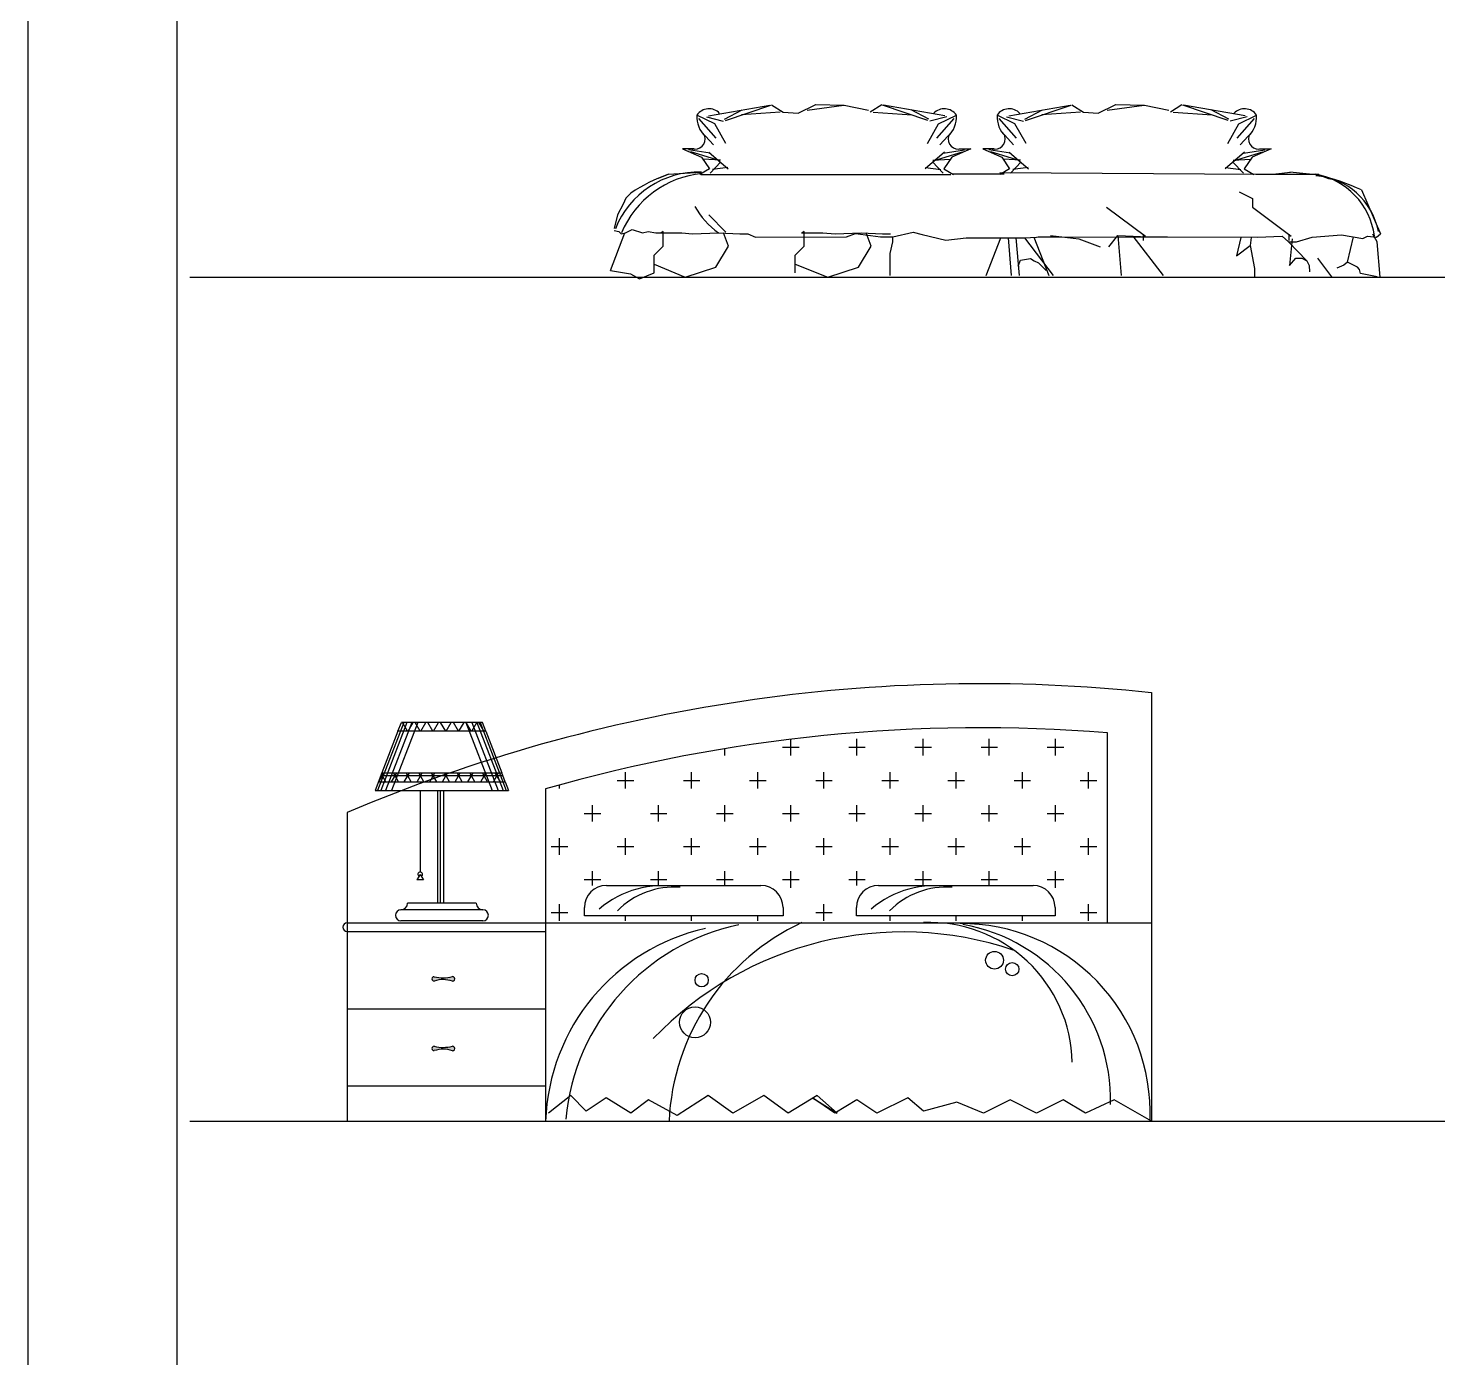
# Model space of a CAD drawing. Header units: inches. Extents: x 15.4 to 57.9, y 9.9 to 34.7.
# Drawn here: x 15.418 to 18.615, y 15.931 to 18.947 of the extents above; entities that cross this region are included whole.
import ezdxf

# ---------------------------------------------------------------- set-up
doc = ezdxf.new("R2010")
doc.units = ezdxf.units.IN
doc.header["$MEASUREMENT"] = 0
for name, color, linetype in [('02', 2, 'Continuous'), ('1', 1, 'Continuous'), ('8', 8, 'Continuous'), ('kadrbm', 4, 'Continuous')]:
    doc.layers.add(name, color=color, linetype=linetype)

# ---------------------------------------------------------------- blocks, each defined once
blk = doc.blocks.new('kadrbm')
at = {"layer": 'kadrbm', "color": 4}
blk.add_lwpolyline([(0, 0), (0, 24.7972), (21, 24.7972), (21, 0), (0, 0)], close=True, dxfattribs=at)
blk.add_lwpolyline([(20.6631, 0.3257), (20.6631, 24.4603), (0.3369, 24.4603), (0.3369, 0.3257), (20.6631, 0.3257)], dxfattribs=at)

msp = doc.modelspace()

# ---------------------------------------------------------------- hatches: boundary and pattern name
at = {"layer": '8'}
for points in [[(16.3797, 16.7856, 1.036959), (16.3797, 16.7961, -0.124153), (16.3384, 16.7959, 1.027339), (16.3384, 16.786, -0.168982)], [(16.3797, 16.6277, 1.036959), (16.3797, 16.6382, -0.124153), (16.3384, 16.638, 1.027339), (16.3384, 16.6281, -0.168982)]]:
    msp.add_hatch(color=256, dxfattribs=at).paths.add_polyline_path(points)

# ---------------------------------------------------------------- linework, layer by layer
at = {"layer": '02'}
for p, q in [((16.9604, 18.7481), (17.0999, 18.7725)), ((16.9988, 18.7379), (17.1017, 18.7725)), ((17.1036, 18.7734), (17.1298, 18.7566)), ((17.1635, 18.7547), (17.2037, 18.7743)), ((17.1841, 18.7612), (17.2674, 18.7725)), ((17.2037, 18.7743), (17.2683, 18.7725)), ((17.2683, 18.7725), (17.3235, 18.7612)), ((17.3533, 18.7734), (17.3271, 18.7566)), ((17.4581, 18.7379), (17.3552, 18.7725)), ((17.4965, 18.7481), (17.3571, 18.7725)), ((17.6414, 18.7481), (17.7808, 18.7725)), ((17.6797, 18.7379), (17.7827, 18.7725)), ((17.7845, 18.7734), (17.8107, 18.7566)), ((17.8444, 18.7547), (17.8847, 18.7743)), ((17.865, 18.7612), (17.9483, 18.7725)), ((17.8847, 18.7743), (17.9492, 18.7725)), ((17.9492, 18.7725), (18.0044, 18.7612)), ((18.0342, 18.7734), (18.008, 18.7566)), ((18.139, 18.7379), (18.0361, 18.7725)), ((18.1774, 18.7481), (18.038, 18.7725)), ((16.9745, 18.7304), (16.9342, 18.75)), ((16.9782, 18.6976), (16.9389, 18.7425)), ((16.9558, 18.7463), (16.9941, 18.736)), ((16.9969, 18.7407), (17.0372, 18.7622)), ((17.1233, 18.7566), (17.0353, 18.7509)), ((17.1298, 18.7566), (17.1635, 18.7547)), ((17.3337, 18.7566), (17.4216, 18.7509)), ((17.46, 18.7407), (17.4198, 18.7622)), ((17.5012, 18.7463), (17.4628, 18.736)), ((17.4787, 18.6976), (17.518, 18.7425)), ((17.4824, 18.7304), (17.5227, 18.75)), ((17.6554, 18.7304), (17.6152, 18.75)), ((17.6591, 18.6976), (17.6198, 18.7425)), ((17.6367, 18.7463), (17.6751, 18.736)), ((17.6779, 18.7407), (17.7181, 18.7622)), ((17.8042, 18.7566), (17.7162, 18.7509)), ((17.8107, 18.7566), (17.8444, 18.7547)), ((18.0146, 18.7566), (18.1026, 18.7509)), ((18.1409, 18.7407), (18.1007, 18.7622)), ((18.1821, 18.7463), (18.1437, 18.736)), ((18.1596, 18.6976), (18.1989, 18.7425)), ((18.1634, 18.7304), (18.2036, 18.75)), ((16.9717, 18.6827), (16.9445, 18.7117)), ((16.9997, 18.6855), (16.9745, 18.7304)), ((17.4572, 18.6855), (17.4824, 18.7304)), ((17.4853, 18.6827), (17.5124, 18.7117)), ((17.6526, 18.6827), (17.6255, 18.7117)), ((17.6807, 18.6855), (17.6554, 18.7304)), ((18.1381, 18.6855), (18.1634, 18.7304)), ((18.1662, 18.6827), (18.1933, 18.7117)), ((16.9277, 18.6733), (16.9015, 18.6733)), ((16.9015, 18.6733), (16.9445, 18.6546)), ((16.9642, 18.664), (16.9155, 18.6715)), ((17.4927, 18.664), (17.5414, 18.6715)), ((17.5554, 18.6733), (17.5124, 18.6546)), ((17.5292, 18.6733), (17.5554, 18.6733)), ((17.6086, 18.6733), (17.5824, 18.6733)), ((17.5824, 18.6733), (17.6255, 18.6546)), ((17.6451, 18.664), (17.5964, 18.6715)), ((18.1737, 18.664), (18.2223, 18.6715)), ((18.2364, 18.6733), (18.1933, 18.6546)), ((18.2102, 18.6733), (18.2364, 18.6733)), ((16.9866, 18.6462), (16.9202, 18.6668)), ((16.9445, 18.6546), (16.9624, 18.6284)), ((16.9876, 18.6481), (16.9483, 18.65)), ((16.9614, 18.6659), (17.0054, 18.6284)), ((16.9885, 18.6443), (16.9642, 18.6182)), ((17.4955, 18.6659), (17.4516, 18.6284)), ((17.4684, 18.6443), (17.4927, 18.6182)), ((17.4693, 18.6481), (17.5086, 18.65)), ((17.4703, 18.6462), (17.5367, 18.6668)), ((17.5124, 18.6546), (17.4945, 18.6284)), ((17.6676, 18.6462), (17.6011, 18.6668)), ((17.6255, 18.6546), (17.6434, 18.6284)), ((17.6685, 18.6481), (17.6292, 18.65)), ((17.6423, 18.6659), (17.6863, 18.6284)), ((17.6694, 18.6443), (17.6451, 18.6182)), ((18.1765, 18.6659), (18.1325, 18.6284)), ((18.1493, 18.6443), (18.1737, 18.6182)), ((18.1503, 18.6481), (18.1896, 18.65)), ((18.1512, 18.6462), (18.2177, 18.6668)), ((18.1933, 18.6546), (18.1754, 18.6284)), ((16.8472, 18.6071), (16.8695, 18.616)), ((16.8695, 18.616), (16.9432, 18.6205)), ((16.9624, 18.6284), (16.9408, 18.6154)), ((16.9429, 18.6152), (17.5102, 18.6152)), ((17.0044, 18.6313), (16.9698, 18.6266)), ((17.4525, 18.6313), (17.4871, 18.6266)), ((17.4945, 18.6284), (17.5161, 18.6154)), ((17.5134, 18.617), (17.6309, 18.617)), ((18.202, 18.6152), (17.6213, 18.619)), ((17.6434, 18.6284), (17.6217, 18.6154)), ((17.6853, 18.6313), (17.6507, 18.6266)), ((18.1334, 18.6313), (18.1681, 18.6266)), ((18.1754, 18.6284), (18.1971, 18.6154)), ((18.3444, 18.6151), (18.2017, 18.6151)), ((18.2403, 18.6163), (18.2804, 18.6206)), ((18.3455, 18.614), (18.279, 18.6208)), ((18.3678, 18.6051), (18.3455, 18.614)), ((18.1643, 18.5756), (18.194, 18.5608)), ((18.3901, 18.6007), (18.3678, 18.6051)), ((18.4417, 18.5803), (18.485, 18.4803)), ((16.7668, 18.5478), (16.7542, 18.5241)), ((16.7731, 18.5619), (16.7668, 18.5478)), ((16.7842, 18.5729), (16.7731, 18.5619)), ((18.194, 18.5608), (18.194, 18.5411)), ((16.7542, 18.5241), (16.7463, 18.4926)), ((16.961, 18.5238), (17.0001, 18.4847)), ((17.8632, 18.5411), (17.9513, 18.4753)), ((18.194, 18.5411), (18.282, 18.4753)), ((16.7384, 18.3975), (16.7706, 18.4827)), ((16.7468, 18.4883), (16.757, 18.4857)), ((16.757, 18.4857), (16.7621, 18.4806)), ((16.7621, 18.4806), (16.7723, 18.4832)), ((16.7723, 18.4832), (16.7877, 18.4908)), ((16.7877, 18.4908), (16.8107, 18.4832)), ((16.8107, 18.4832), (16.8235, 18.4857)), ((16.8235, 18.4857), (16.8414, 18.4832)), ((16.8414, 18.4832), (16.9002, 18.4832)), ((16.8577, 18.486), (16.8532, 18.4832)), ((16.8577, 18.4525), (16.8577, 18.486)), ((16.9002, 18.4832), (16.9242, 18.4806)), ((16.9242, 18.4806), (16.983, 18.4832)), ((16.983, 18.4832), (17.0316, 18.4806)), ((17.0061, 18.4525), (16.9943, 18.4826)), ((17.0316, 18.4806), (17.0495, 18.4806)), ((17.0495, 18.4806), (17.0674, 18.473)), ((17.1713, 18.4832), (17.2198, 18.4832)), ((17.1774, 18.486), (17.1729, 18.4832)), ((17.1774, 18.4525), (17.1774, 18.486)), ((17.2198, 18.4832), (17.248, 18.4806)), ((17.248, 18.4806), (17.3067, 18.4832)), ((17.2736, 18.4741), (17.2941, 18.4818)), ((17.2941, 18.4818), (17.3503, 18.4741)), ((17.3067, 18.4832), (17.3553, 18.4806)), ((17.3298, 18.4525), (17.3181, 18.4826)), ((17.3553, 18.4806), (17.3732, 18.4806)), ((17.3784, 18.4741), (17.4244, 18.4843)), ((17.4244, 18.4843), (17.4449, 18.4792)), ((17.4449, 18.4792), (17.4986, 18.4665)), ((17.9463, 18.4802), (17.9463, 18.4654)), ((18.277, 18.4802), (18.277, 18.4654)), ((18.4768, 18.4626), (18.4669, 18.4798)), ((18.4758, 18.473), (18.485, 18.4803)), ((16.8375, 18.4323), (16.8577, 18.4525)), ((16.9769, 18.4054), (17.0061, 18.4525)), ((17.0674, 18.473), (17.2736, 18.4741)), ((17.1572, 18.4323), (17.1774, 18.4525)), ((17.3007, 18.4054), (17.3298, 18.4525)), ((17.3503, 18.4741), (17.3784, 18.4741)), ((17.3781, 18.4628), (17.3715, 18.436)), ((17.3775, 18.4741), (17.3781, 18.4628)), ((17.4986, 18.4665), (17.5446, 18.4716)), ((17.5446, 18.4716), (17.6775, 18.4716)), ((17.5904, 18.3862), (17.6232, 18.4716)), ((17.6398, 18.4716), (17.6468, 18.3862)), ((17.6579, 18.4716), (17.6653, 18.3862)), ((17.6769, 18.4716), (17.7424, 18.3862)), ((17.6775, 18.4716), (17.7184, 18.4741)), ((17.698, 18.4728), (17.7327, 18.3862)), ((17.7084, 18.4741), (17.7519, 18.4741)), ((17.7363, 18.4767), (17.8002, 18.469)), ((17.7519, 18.4741), (18.2054, 18.473)), ((17.8002, 18.469), (17.8488, 18.4511)), ((17.8682, 18.4511), (17.8887, 18.4767)), ((17.8887, 18.4767), (17.8961, 18.3862)), ((17.8887, 18.4767), (17.9577, 18.4741)), ((17.9232, 18.4754), (17.9916, 18.3862)), ((17.9577, 18.4741), (18.0012, 18.4741)), ((18.1676, 18.472), (18.1581, 18.4308)), ((18.1581, 18.4308), (18.1891, 18.4543)), ((18.1911, 18.4726), (18.1891, 18.4543)), ((18.1891, 18.4543), (18.199, 18.4023)), ((18.1891, 18.4543), (18.1891, 18.4543)), ((18.2054, 18.473), (18.2616, 18.4755)), ((18.2616, 18.4755), (18.2762, 18.4628)), ((18.2762, 18.4628), (18.3177, 18.4196)), ((18.2762, 18.4628), (18.294, 18.4628)), ((18.2846, 18.4691), (18.278, 18.4085)), ((18.294, 18.4628), (18.3298, 18.473)), ((18.3298, 18.473), (18.3963, 18.4781)), ((18.3963, 18.4781), (18.4449, 18.4704)), ((18.4101, 18.4164), (18.4234, 18.4738)), ((18.4449, 18.4704), (18.4554, 18.4755)), ((18.4554, 18.4755), (18.4758, 18.473)), ((18.4835, 18.3825), (18.4768, 18.4626)), ((16.8375, 18.392), (16.8375, 18.4323)), ((17.1572, 18.392), (17.1572, 18.4323)), ((17.3715, 18.436), (17.3715, 18.3862)), ((17.6629, 18.4071), (17.6682, 18.4209)), ((17.6682, 18.4209), (17.6905, 18.4246)), ((17.6905, 18.4246), (17.6992, 18.4196)), ((17.6992, 18.4196), (17.7091, 18.4147)), ((18.278, 18.4085), (18.2928, 18.4258)), ((18.2928, 18.4258), (18.3065, 18.4258)), ((18.3065, 18.4258), (18.3177, 18.4196)), ((18.3177, 18.4196), (18.3226, 18.4085)), ((18.3745, 18.3831), (18.3422, 18.4253)), ((18.4101, 18.4164), (18.4012, 18.4098)), ((18.4324, 18.4053), (18.4101, 18.4164)), ((16.7384, 18.3975), (16.7837, 18.3898)), ((16.7837, 18.3898), (16.8039, 18.3786)), ((16.8039, 18.3786), (16.8375, 18.392)), ((16.8375, 18.4122), (16.9074, 18.3824)), ((16.9074, 18.3824), (16.9769, 18.4054)), ((17.1572, 18.4122), (17.2312, 18.3824)), ((17.2312, 18.3824), (17.3007, 18.4054)), ((17.7091, 18.4147), (17.7265, 18.3973)), ((18.199, 18.4023), (18.199, 18.3824)), ((18.3226, 18.4085), (18.3239, 18.3948)), ((18.4012, 18.4098), (18.3856, 18.4031)), ((18.4368, 18.3998), (18.4324, 18.4053)), ((18.4391, 18.3909), (18.4368, 18.3998)), ((18.4769, 18.3831), (18.4391, 18.3909)), ((17.9652, 17.4401), (17.9652, 16.4683)), ((16.2693, 17.3727), (16.2098, 17.218)), ((16.2766, 17.3727), (16.2171, 17.218)), ((16.2876, 17.3727), (16.2282, 17.218)), ((16.3012, 17.3727), (16.2418, 17.218)), ((16.2562, 17.3527), (16.2639, 17.3727)), ((16.4478, 17.3727), (16.2639, 17.3727)), ((16.4105, 17.3727), (16.4699, 17.218)), ((16.4241, 17.3727), (16.4835, 17.218)), ((16.4351, 17.3727), (16.4946, 17.218)), ((16.4424, 17.3727), (16.5019, 17.218)), ((16.4554, 17.3527), (16.4478, 17.3727)), ((16.2562, 17.3527), (16.2199, 17.258)), ((16.4554, 17.3527), (16.2562, 17.3527)), ((16.4554, 17.3527), (16.4918, 17.258)), ((17.1473, 17.2975), (17.1473, 17.3345)), ((17.2973, 17.2975), (17.2973, 17.335)), ((17.4473, 17.2975), (17.4473, 17.335)), ((17.5973, 17.2975), (17.5973, 17.335)), ((17.7473, 17.2975), (17.7473, 17.335)), ((17.8652, 16.9183), (17.8652, 17.349)), ((16.9973, 17.2975), (16.9973, 17.313)), ((17.1286, 17.3162), (17.1661, 17.3162)), ((17.2786, 17.3162), (17.3161, 17.3162)), ((17.4286, 17.3162), (17.4661, 17.3162)), ((17.5786, 17.3162), (17.6161, 17.3162)), ((17.7286, 17.3162), (17.7661, 17.3162)), ((16.2199, 17.258), (16.2045, 17.218)), ((16.2122, 17.238), (16.4995, 17.238)), ((16.2199, 17.258), (16.4918, 17.258)), ((16.4995, 17.238), (16.4918, 17.258)), ((16.4995, 17.238), (16.5072, 17.218)), ((16.7536, 17.2412), (16.7911, 17.2412)), ((16.7723, 17.2225), (16.7723, 17.26)), ((16.9036, 17.2412), (16.9411, 17.2412)), ((16.9223, 17.2225), (16.9223, 17.26)), ((17.0536, 17.2412), (17.0911, 17.2412)), ((17.0723, 17.2225), (17.0723, 17.26)), ((17.2036, 17.2412), (17.2411, 17.2412)), ((17.2223, 17.2225), (17.2223, 17.26)), ((17.3536, 17.2412), (17.3911, 17.2412)), ((17.3723, 17.2225), (17.3723, 17.26)), ((17.5036, 17.2412), (17.5411, 17.2412)), ((17.5223, 17.2225), (17.5223, 17.26)), ((17.6536, 17.2412), (17.6911, 17.2412)), ((17.6723, 17.2225), (17.6723, 17.26)), ((17.8036, 17.2412), (17.8411, 17.2412)), ((17.8223, 17.2225), (17.8223, 17.26)), ((16.2045, 17.218), (16.5072, 17.218)), ((16.3067, 17.218), (16.3067, 17.033)), ((16.3458, 17.218), (16.3458, 16.9627)), ((16.3518, 17.218), (16.3518, 16.9627)), ((16.3598, 17.218), (16.3598, 16.9627)), ((16.5911, 17.2217), (16.5911, 16.4683)), ((16.6223, 17.2225), (16.6223, 17.2305)), ((16.1411, 17.1683), (16.1411, 16.4683)), ((16.6973, 17.1475), (16.6973, 17.185)), ((16.8473, 17.1475), (16.8473, 17.185)), ((16.9973, 17.1475), (16.9973, 17.185)), ((17.1473, 17.1475), (17.1473, 17.185)), ((17.2973, 17.1475), (17.2973, 17.185)), ((17.4473, 17.1475), (17.4473, 17.185)), ((17.5973, 17.1475), (17.5973, 17.185)), ((17.7473, 17.1475), (17.7473, 17.185)), ((16.6786, 17.1662), (16.7161, 17.1662)), ((16.8286, 17.1662), (16.8661, 17.1662)), ((16.9786, 17.1662), (17.0161, 17.1662)), ((17.1286, 17.1662), (17.1661, 17.1662)), ((17.2786, 17.1662), (17.3161, 17.1662)), ((17.4286, 17.1662), (17.4661, 17.1662)), ((17.5786, 17.1662), (17.6161, 17.1662)), ((17.7286, 17.1662), (17.7661, 17.1662)), ((16.6223, 17.0725), (16.6223, 17.11)), ((16.7723, 17.0725), (16.7723, 17.11)), ((16.9223, 17.0725), (16.9223, 17.11)), ((17.0723, 17.0725), (17.0723, 17.11)), ((17.2223, 17.0725), (17.2223, 17.11)), ((17.3723, 17.0725), (17.3723, 17.11)), ((17.5223, 17.0725), (17.5223, 17.11)), ((17.6723, 17.0725), (17.6723, 17.11)), ((17.8223, 17.0725), (17.8223, 17.11)), ((16.6036, 17.0912), (16.6411, 17.0912)), ((16.7536, 17.0912), (16.7911, 17.0912)), ((16.9036, 17.0912), (16.9411, 17.0912)), ((17.0536, 17.0912), (17.0911, 17.0912)), ((17.2036, 17.0912), (17.2411, 17.0912)), ((17.3536, 17.0912), (17.3911, 17.0912)), ((17.5036, 17.0912), (17.5411, 17.0912)), ((17.6536, 17.0912), (17.6911, 17.0912)), ((17.8036, 17.0912), (17.8411, 17.0912)), ((16.3066, 17.0279), (16.2989, 17.0157)), ((16.3144, 17.0157), (16.2989, 17.0157)), ((16.3066, 17.0279), (16.3144, 17.0157)), ((16.6786, 17.0162), (16.7161, 17.0162)), ((16.6973, 17.0027), (16.6973, 17.035)), ((16.8286, 17.0162), (16.8661, 17.0162)), ((16.8473, 17.0027), (16.8473, 17.035)), ((16.9786, 17.0162), (17.0161, 17.0162)), ((16.9973, 17.0027), (16.9973, 17.035)), ((17.1286, 17.0162), (17.1661, 17.0162)), ((17.1473, 16.9975), (17.1473, 17.035)), ((17.2786, 17.0162), (17.3161, 17.0162)), ((17.2973, 17.0027), (17.2973, 17.035)), ((17.4286, 17.0162), (17.4661, 17.0162)), ((17.4473, 17.0027), (17.4473, 17.035)), ((17.5786, 17.0162), (17.6161, 17.0162)), ((17.5973, 17.0027), (17.5973, 17.035)), ((17.7286, 17.0162), (17.7661, 17.0162)), ((17.7473, 16.9975), (17.7473, 17.035)), ((16.729, 17.0027), (17.0795, 17.0027)), ((17.346, 17.0027), (17.6966, 17.0027)), ((16.4488, 16.9477), (16.2629, 16.9477)), ((16.4338, 16.9627), (16.2779, 16.9627)), ((16.6223, 16.9225), (16.6223, 16.96)), ((16.679, 16.9336), (16.679, 16.9527)), ((17.1295, 16.9527), (17.1295, 16.9336)), ((17.2223, 16.9225), (17.2223, 16.96)), ((17.296, 16.9336), (17.296, 16.9527)), ((17.7466, 16.9527), (17.7466, 16.9336)), ((17.8223, 16.9225), (17.8223, 16.96)), ((16.1411, 16.9183), (17.9652, 16.9183)), ((16.4488, 16.9227), (16.2629, 16.9227)), ((16.6036, 16.9412), (16.6411, 16.9412)), ((17.1295, 16.9336), (16.679, 16.9336)), ((16.7723, 16.9225), (16.7723, 16.9336)), ((16.9223, 16.9225), (16.9223, 16.9336)), ((17.0723, 16.9225), (17.0723, 16.9336)), ((17.2036, 16.9412), (17.2411, 16.9412)), ((17.7466, 16.9336), (17.296, 16.9336)), ((17.3723, 16.9225), (17.3723, 16.9336)), ((17.5223, 16.9225), (17.5223, 16.9336)), ((17.6723, 16.9225), (17.6723, 16.9336)), ((17.8036, 16.9412), (17.8411, 16.9412)), ((16.1411, 16.8983), (16.5911, 16.8983)), ((16.1411, 16.7233), (16.5911, 16.7233)), ((16.1411, 16.5483), (16.5911, 16.5483)), ((16.6481, 16.5264), (16.5978, 16.4862)), ((16.6834, 16.4912), (16.6481, 16.5264)), ((16.7287, 16.5214), (16.6834, 16.4912)), ((16.784, 16.4862), (16.7287, 16.5214)), ((16.8243, 16.5164), (16.784, 16.4862)), ((16.8897, 16.4812), (16.8243, 16.5164)), ((16.9601, 16.5264), (16.8897, 16.4812)), ((17.0155, 16.4862), (16.9601, 16.5264)), ((17.0859, 16.5264), (17.0155, 16.4862)), ((17.1413, 16.4862), (17.0859, 16.5264)), ((17.2067, 16.5264), (17.1413, 16.4862)), ((17.1966, 16.5214), (17.252, 16.4862)), ((17.2469, 16.4862), (17.1966, 16.5214)), ((17.252, 16.4862), (17.2067, 16.5264)), ((17.2972, 16.5164), (17.2469, 16.4862)), ((17.3425, 16.4862), (17.2972, 16.5164)), ((17.4129, 16.5214), (17.3425, 16.4862)), ((17.4482, 16.4912), (17.4129, 16.5214)), ((17.5236, 16.5114), (17.4482, 16.4912)), ((17.584, 16.4862), (17.5236, 16.5114)), ((17.6444, 16.5164), (17.584, 16.4862)), ((17.7048, 16.4862), (17.6444, 16.5164)), ((17.7652, 16.5164), (17.7048, 16.4862)), ((17.8155, 16.4862), (17.7652, 16.5164)), ((17.8809, 16.5164), (17.8155, 16.4862)), ((17.9652, 16.4683), (17.8809, 16.5164))]:
    msp.add_line(p, q, dxfattribs=at)
for centre, radius in [((17.6092, 16.8332), 0.0201), ((17.6494, 16.813), 0.0151), ((16.945, 16.7879), 0.0151), ((16.9299, 16.6924), 0.0352)]:
    msp.add_circle(centre, radius, dxfattribs=at)
for centre, radius, start, end in [((16.9956, 18.7457), 0.0615, 176.0074, 226.0939), ((16.9615, 18.7312), 0.0331, 42.9415, 145.3721), ((17.4954, 18.7312), 0.0331, 34.6279, 137.0585), ((17.4613, 18.7457), 0.0615, 313.9061, 3.9926), ((17.6766, 18.7457), 0.0615, 176.0074, 226.0939), ((17.6424, 18.7312), 0.0331, 42.9415, 145.3721), ((18.1764, 18.7312), 0.0331, 34.6279, 137.0585), ((18.1422, 18.7457), 0.0615, 313.9061, 3.9926), ((16.9291, 18.6962), 0.0237, 255.049, 14.8896), ((17.5278, 18.6962), 0.0237, 165.1104, 284.951), ((17.61, 18.6962), 0.0237, 255.049, 14.8896), ((18.2087, 18.6962), 0.0237, 165.1104, 284.951), ((16.9383, 18.4176), 0.2031, 88.3201, 158.4502), ((16.967, 18.3976), 0.2209, 95.6219, 157.3349), ((17.0107, 18.23), 0.411, 110.1014, 123.4554), ((18.308, 18.4543), 0.1642, 7.6434, 79.7489), ((18.3275, 18.4577), 0.1549, 10.5238, 86.0673), ((18.195, 18.0306), 0.6025, 65.8274, 75.5354), ((17.0783, 18.6214), 0.1679, 207.855, 235.4186), ((17.5782, 13.7793), 3.6811, 83.9658, 112.9799), ((17.5782, 13.7793), 3.5811, 85.4038, 106.0009), ((16.3066, 17.0279), 0.00527, 302.4929, 237.5071), ((16.729, 16.9527), 0.05, 90, 180), ((16.8553, 16.7832), 0.219, 79.7188, 130.6635), ((16.8838, 16.8157), 0.1835, 86.0808, 135.0019), ((17.0795, 16.9527), 0.05, 0, 90), ((17.346, 16.9527), 0.05, 90, 180), ((17.4723, 16.7832), 0.219, 79.7188, 130.6635), ((17.5009, 16.8157), 0.1835, 86.0808, 135.0019), ((17.6966, 16.9527), 0.05, 0, 90), ((16.2629, 16.9352), 0.0125, 90, 270), ((16.2629, 16.9627), 0.015, 270, 0), ((16.4488, 16.9627), 0.015, 180, 270), ((16.4488, 16.9352), 0.0125, 270, 90), ((16.1411, 16.9083), 0.01, 90, 270), ((17.1321, 16.427), 0.4975, 101.8901, 174.7412), ((17.3924, 16.4455), 0.5218, 114.9302, 177.5176), ((17.4614, 16.5947), 0.3242, 1.2763, 92.287), ((17.5332, 16.4875), 0.429, 357.7124, 90.2913), ((17.4668, 16.5146), 0.4059, 358.787, 79.9378), ((17.055, 16.4523), 0.4642, 102.6106, 178.0192), ((17.4014, 16.1137), 0.7836, 71.3828, 136.2548), ((16.3382, 16.7909), 0.00494, 88.4548, 271.5452), ((16.3586, 16.8779), 0.0845, 256.1307, 284.4395), ((16.3585, 16.7264), 0.0629, 70.2469, 108.6122), ((16.3799, 16.7908), 0.00525, 267.921, 92.079), ((16.3382, 16.6331), 0.00494, 88.4548, 271.5452), ((16.3586, 16.72), 0.0845, 256.1307, 284.4395), ((16.3585, 16.5685), 0.0629, 70.2469, 108.6122), ((16.3799, 16.6329), 0.00525, 267.921, 92.079)]:
    msp.add_arc(centre, radius, start, end, dxfattribs=at)
at = {"layer": '1'}
for p, q in [((15.7844, 18.3824), (36.0806, 18.3824)), ((16.2779, 17.3527), (16.2663, 17.3727)), ((16.2791, 17.3527), (16.2906, 17.3727)), ((16.3067, 17.3527), (16.2952, 17.3727)), ((16.308, 17.3527), (16.3195, 17.3727)), ((16.3356, 17.3527), (16.324, 17.3727)), ((16.3368, 17.3527), (16.3484, 17.3727)), ((16.3645, 17.3527), (16.3529, 17.3727)), ((16.3657, 17.3527), (16.3772, 17.3727)), ((16.3933, 17.3527), (16.3818, 17.3727)), ((16.3946, 17.3527), (16.4061, 17.3727)), ((16.4222, 17.3527), (16.4106, 17.3727)), ((16.4234, 17.3527), (16.435, 17.3727)), ((16.4511, 17.3527), (16.4395, 17.3727)), ((16.4523, 17.3527), (16.4542, 17.356)), ((16.2129, 17.238), (16.2244, 17.258)), ((16.4943, 17.2516), (16.2174, 17.2516)), ((16.2286, 17.238), (16.2187, 17.2551)), ((16.2418, 17.238), (16.2533, 17.258)), ((16.2575, 17.238), (16.2459, 17.258)), ((16.2706, 17.238), (16.2822, 17.258)), ((16.2863, 17.238), (16.2748, 17.258)), ((16.2995, 17.238), (16.311, 17.258)), ((16.3152, 17.238), (16.3036, 17.258)), ((16.3284, 17.238), (16.3399, 17.258)), ((16.3441, 17.238), (16.3325, 17.258)), ((16.3572, 17.238), (16.3688, 17.258)), ((16.3729, 17.238), (16.3614, 17.258)), ((16.3861, 17.238), (16.3976, 17.258)), ((16.4018, 17.238), (16.3903, 17.258)), ((16.415, 17.238), (16.4265, 17.258)), ((16.4307, 17.238), (16.4191, 17.258)), ((16.4438, 17.238), (16.4554, 17.258)), ((16.4595, 17.238), (16.448, 17.258)), ((16.4727, 17.238), (16.4842, 17.258)), ((16.4884, 17.238), (16.4769, 17.258)), ((15.7844, 16.4683), (36.0806, 16.4683))]:
    msp.add_line(p, q, dxfattribs=at)

# ---------------------------------------------------------------- block references
at = {"layer": 'kadrbm'}
msp.add_blockref('kadrbm', (15.4175, 9.9004), dxfattribs=at)

doc.saveas('drawing.dxf')
